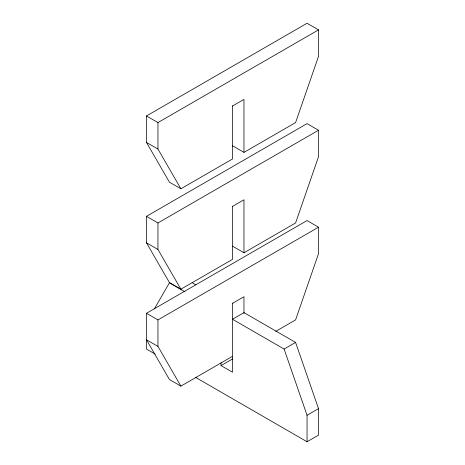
<?xml version="1.0" encoding="UTF-8"?>
<svg xmlns="http://www.w3.org/2000/svg" width="465" height="465" viewBox="0 0 465 465"><rect width="100%" height="100%" fill="white"/><g stroke="black" fill="none" stroke-linecap="round" stroke-linejoin="round"><path stroke-width="0.7" d="M154.363 308.9L169.417 282.825L184.965 291.799M232.5 105.84L232.5 158.995L180.891 188.796L169.417 182.175L146.481 142.441L146.481 115.954L307.051 23.25L318.519 29.87L318.519 56.358L295.583 122.58L243.968 152.375L232.5 145.754M146.481 115.954L157.949 122.574L318.519 29.87M232.5 106.02L243.968 99.4L243.968 152.375M232.5 206.228L232.5 259.383L180.891 289.184L169.417 282.563L146.481 242.829L146.481 216.341L307.051 123.638L318.519 130.258L318.519 156.746L295.583 222.968L243.968 252.762L232.5 246.142M146.481 216.341L157.949 222.962L318.519 130.258M232.5 206.408L243.968 199.787L243.968 252.762M155.264 354.115L146.481 349.046L146.481 313.288L307.051 220.579L318.519 227.205L318.519 253.692L295.583 319.908L275.681 331.4M146.481 313.288L157.949 319.908L318.519 227.205M232.5 303.354L243.968 296.734L243.968 313.422M180.891 386.124L157.949 346.396L146.481 339.776L169.417 379.504L180.891 386.124L232.5 356.329M221.032 362.694L221.032 365.6L232.5 358.98M295.583 342.42L243.968 312.625L232.5 319.246L284.109 349.046L295.583 342.42L318.519 408.642L318.519 435.13L307.051 441.75L195.405 377.289M307.051 441.75L307.051 415.262L318.519 408.642M146.481 142.441L157.949 149.062L180.891 188.796M146.481 242.829L157.949 249.449L180.891 289.184M192.08 282.668L195.812 284.818M221.032 365.6L232.5 372.221L232.5 303.174M284.109 349.046L307.051 415.262M157.949 122.574L157.949 149.062M157.949 222.962L157.949 249.449M157.949 319.908L157.949 346.396"/></g></svg>
